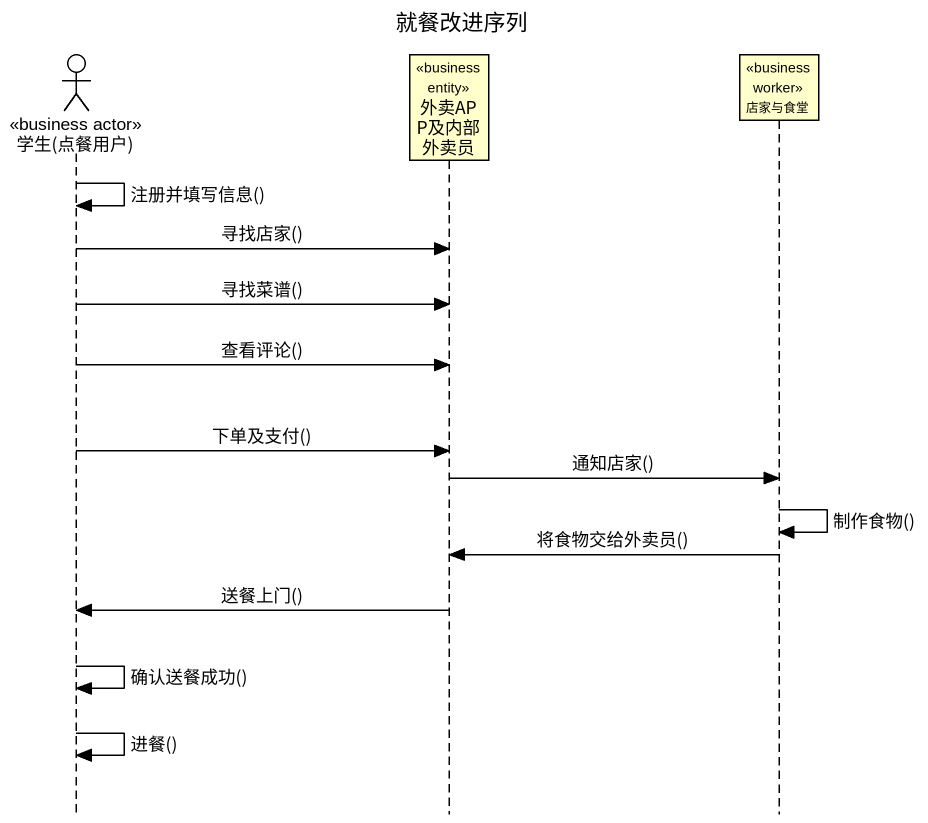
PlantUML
@startuml
title 就餐改进序列
hide footbox
actor "学生(点餐用户)" as 学生_点餐用户 <<business actor>>
participant 外卖APP及内部外卖员 <<business entity>>
participant 店家与食堂 <<business worker>>

学生_点餐用户 -> 学生_点餐用户 : 注册并填写信息()
学生_点餐用户 -> 外卖APP及内部外卖员 : 寻找店家()
学生_点餐用户 -> 外卖APP及内部外卖员 : 寻找菜谱()
学生_点餐用户 -> 外卖APP及内部外卖员 : 查看评论()
学生_点餐用户 -> 外卖APP及内部外卖员 : 下单及支付()
外卖APP及内部外卖员 -> 店家与食堂 : 通知店家()
店家与食堂 -> 店家与食堂 : 制作食物()
店家与食堂 -> 外卖APP及内部外卖员 : 将食物交给外卖员()
外卖APP及内部外卖员 -> 学生_点餐用户 : 送餐上门()
学生_点餐用户 -> 学生_点餐用户 : 确认送餐成功()
学生_点餐用户 -> 学生_点餐用户 : 进餐()
@enduml
